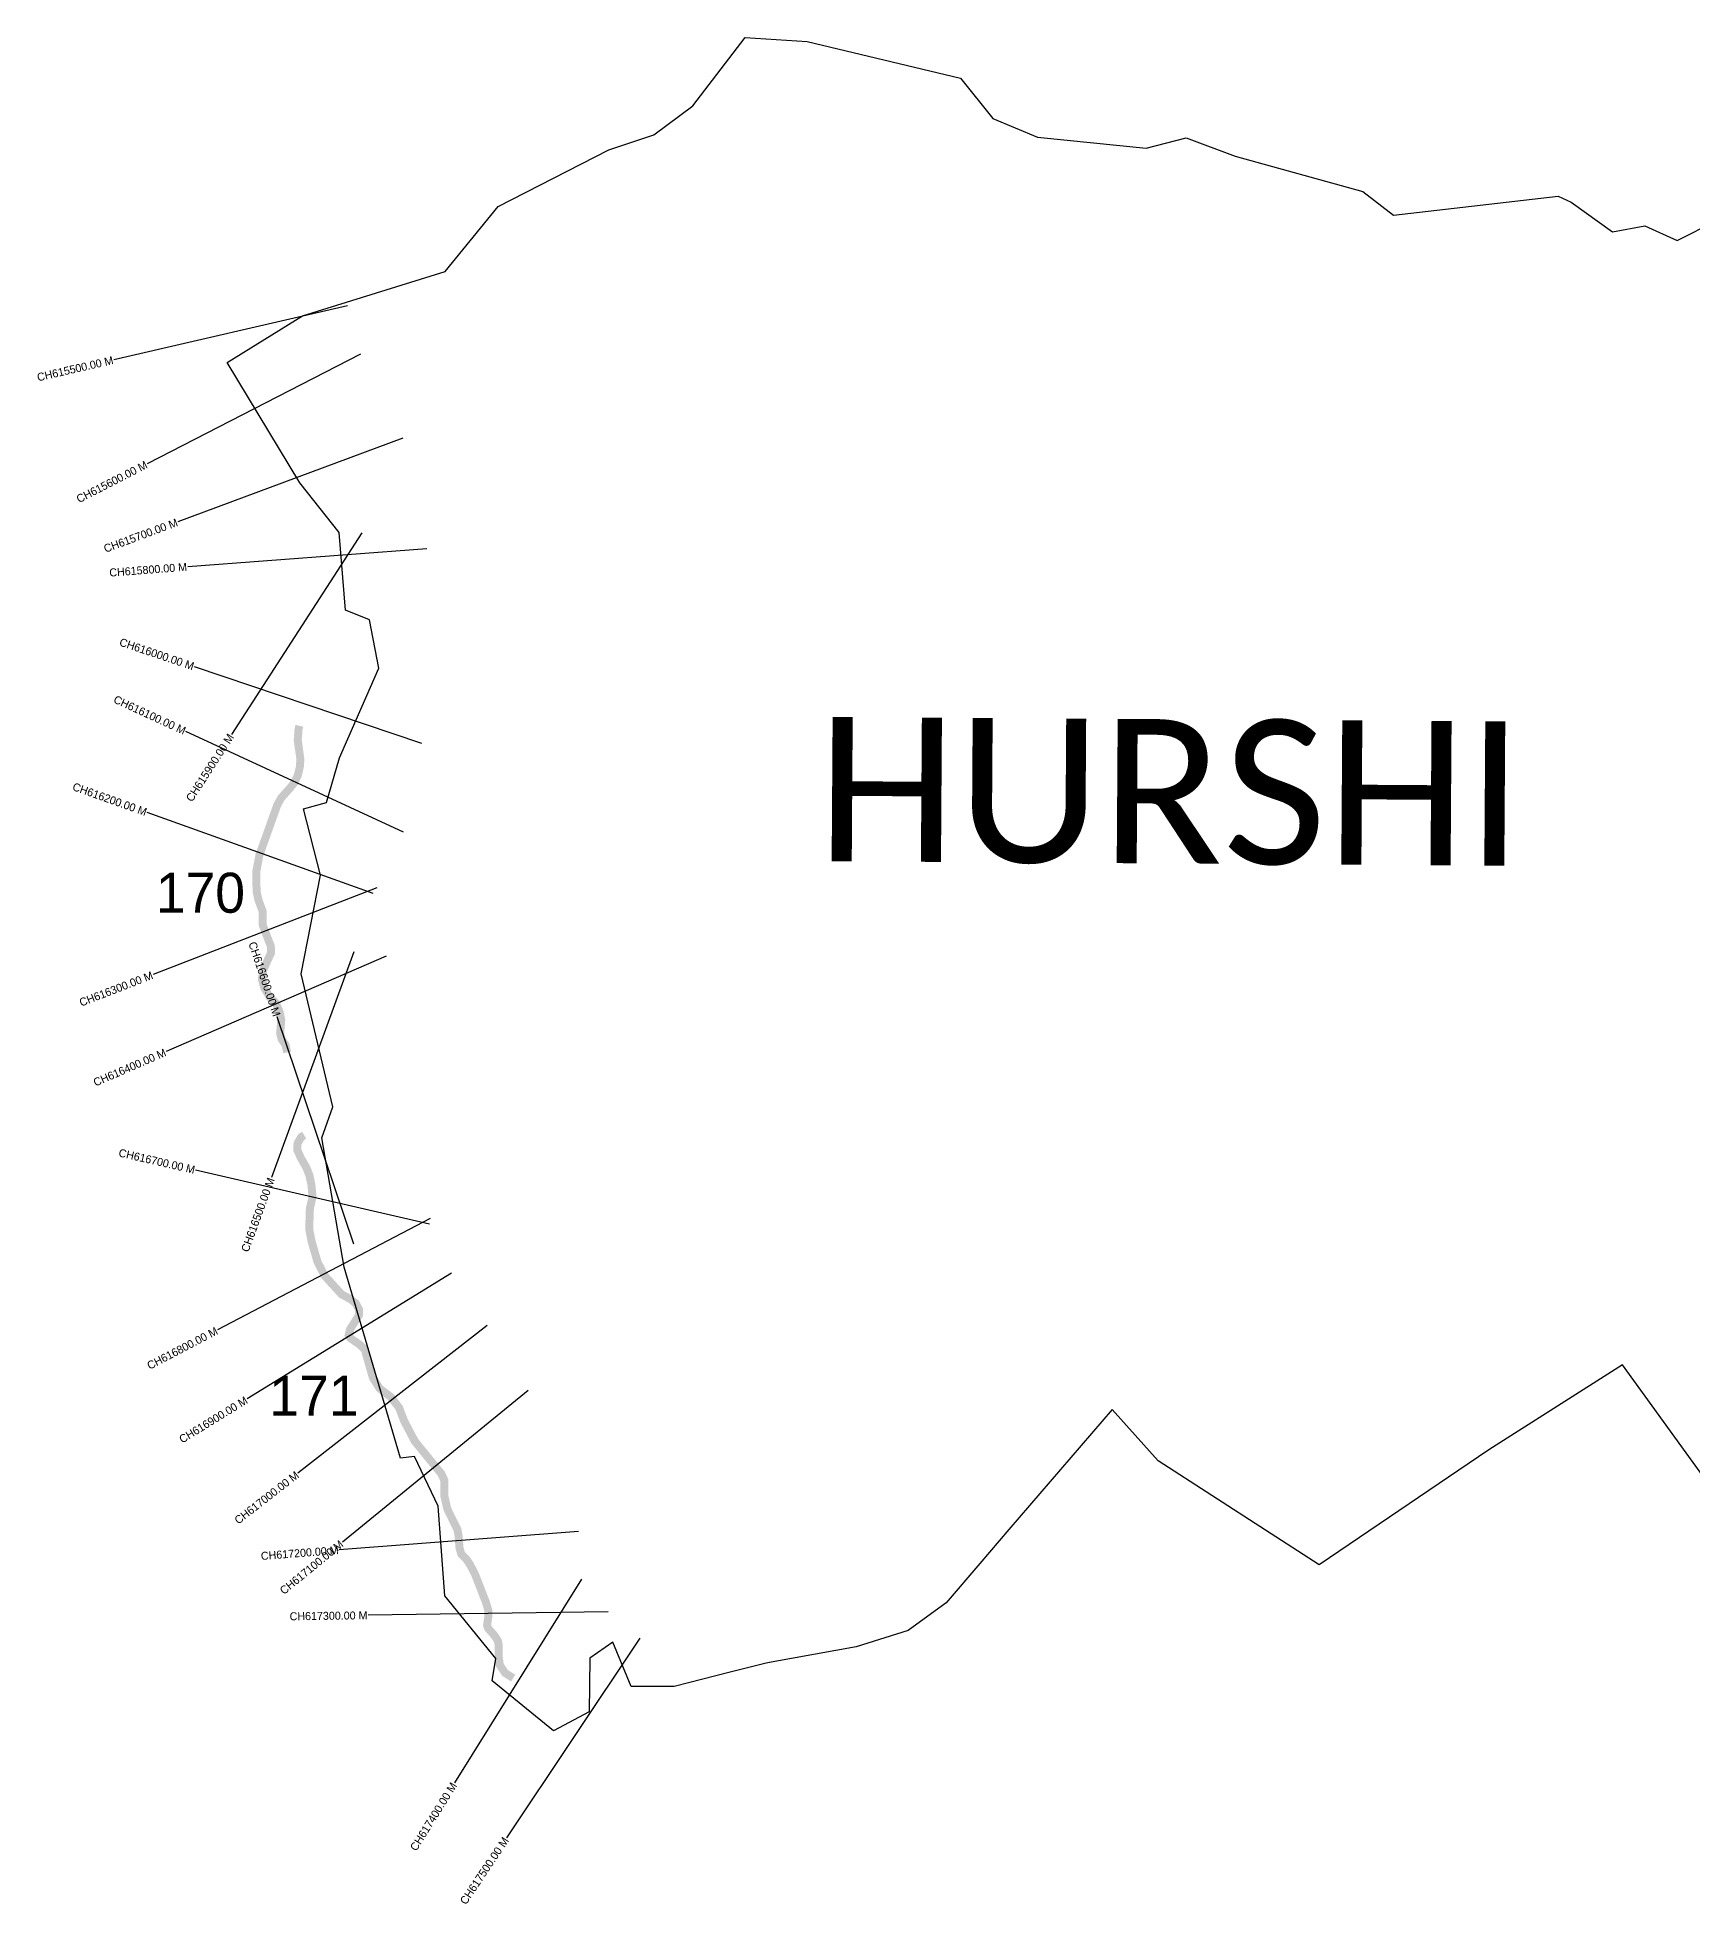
# Model space of a CAD drawing. Header units: metres. Extents: x 322726 to 326866, y 1820442 to 1822835.
# Drawn here: x 322726 to 324796, y 1820502 to 1822835 of the extents above; entities that cross this region are included whole.
import ezdxf
from ezdxf.enums import TextEntityAlignment as Align

# ---------------------------------------------------------------- set-up
doc = ezdxf.new("R2010")
doc.units = ezdxf.units.M
for name, color, linetype in [('CS', 134, 'Continuous'), ('CSMark', 6, 'Continuous'), ('UNPROTECTED', 10, 'Continuous'), ('VILLAGE NAME', 250, 'Continuous')]:
    doc.layers.add(name, color=color, linetype=linetype)

msp = doc.modelspace()

# ---------------------------------------------------------------- linework, layer by layer
at = {"color": 6}
for points in [[(322963.7, 1822428.4), (323057.9, 1822486.9), (323236.4, 1822542.1), (323302.5, 1822623.5), (323440.9, 1822694.1), (323497.4, 1822713.1), (323546, 1822749.2), (323611.6, 1822834.8), (323688.9, 1822829.4), (323880.6, 1822783.7), (323921, 1822733.2), (323977, 1822710), (324112.8, 1822696.3), (324162.9, 1822709.3), (324224.2, 1822686.3), (324383.8, 1822642.2), (324421.9, 1822612.6), (324628.2, 1822636.4), (324644.2, 1822628.7), (324695.8, 1822591.5), (324736.5, 1822599), (324776.9, 1822580.7), (324826.2, 1822605.7)], [(324825.1, 1821014.3), (324708.5, 1821175.4), (324541.2, 1821069.2), (324329.2, 1820925.4), (324127.9, 1821055.5), (324070.5, 1821119.8), (323941.3, 1820969.7), (323904.8, 1820927.2), (323862.6, 1820878.1), (323815.4, 1820843.6), (323750.1, 1820823.2), (323643.9, 1820803.9), (323637.8, 1820802.8), (323592.8, 1820791.3), (323522.5, 1820773.3), (323468.9, 1820773.3), (323445.8, 1820828.7), (323417.3, 1820809), (323416.3, 1820741.7), (323371.6, 1820718.2), (323295.2, 1820780.6), (323299.8, 1820808.4), (323236, 1820886.7), (323227.4, 1820999), (323198, 1821061), (323180.4, 1821058.7), (323110.1, 1821297.4), (323082.3, 1821459.4), (323095.7, 1821498.1), (323056.1, 1821664.2), (323080.3, 1821787.4), (323059.2, 1821870.5), (323088, 1821878.5), (323104.2, 1821934.1), (323153.2, 1822046.3), (323141.8, 1822106.7), (323111.9, 1822119), (323103.7, 1822215.7), (323054.6, 1822277.8), (322963.7, 1822428.4)]]:
    msp.add_lwpolyline(points, dxfattribs=at)
at = {"layer": 'CS'}
for p, q in [((323114.4, 1822499.2), (322822.1, 1822431.7)), ((323130.6, 1822438.9), (322863.8, 1822301.9)), ((323183.5, 1822333.6), (322902.2, 1822229.3)), ((323132, 1822215.5), (322969.1, 1821963.6)), ((323213.6, 1822195.6), (322914.5, 1822173.1)), ((323207.1, 1821952.2), (322922.9, 1822048.1)), ((323184.4, 1821841.2), (322912.1, 1821967)), ((323146.2, 1821764.8), (322863.7, 1821865.8)), ((323151, 1821771.7), (322871.2, 1821663.4)), ((323162.7, 1821686.4), (322887.4, 1821567)), ((323122, 1821691.6), (323019.3, 1821409.7)), ((323122, 1821326.4), (323026.3, 1821610.7)), ((323216.6, 1821351.4), (322924.2, 1821418.8)), ((323217.6, 1821358.3), (322951.8, 1821219.3)), ((323244.2, 1821290.2), (322988.7, 1821132.9)), ((323288.9, 1821224.5), (323052.3, 1821040.1)), ((323340.2, 1821143.5), (323107.8, 1820953.8)), ((323403.1, 1820967.2), (323104, 1820944.1)), ((323406.7, 1820907.6), (323248, 1820653)), ((323440.2, 1820866.6), (323140.2, 1820862.5)), ((323479.9, 1820833.7), (323313, 1820584.5))]:
    msp.add_line(p, q, dxfattribs=at)
at = {"layer": 'UNPROTECTED', "const_width": 10, "flags": 128}
for points in [[(323054, 1821974.3), (323053, 1821970), (323052, 1821956.5), (323053.4, 1821946.1), (323055.2, 1821933.4), (323054.9, 1821924), (323052.1, 1821912.4), (323048.1, 1821903.8), (323042.3, 1821896.4), (323031.4, 1821884.2), (323026.5, 1821875.5), (323022.1, 1821863.2), (323016, 1821846.2), (323012.6, 1821836.5), (323004.2, 1821813.2), (323000.2, 1821792.4), (323000.5, 1821767.2), (323003, 1821756.1), (323008, 1821742.7), (323008.1, 1821732.8), (323008.3, 1821724.9), (323011.5, 1821716.6), (323014.7, 1821708.1), (323018.3, 1821699), (323018.6, 1821690.4), (323014.8, 1821682.3), (323009.1, 1821669.7), (323007.2, 1821657.7), (323010.1, 1821646.9), (323016.8, 1821635.3), (323024.6, 1821627.8), (323029.1, 1821617.2), (323031.4, 1821606.5), (323030, 1821590), (323031.8, 1821582.6), (323036.8, 1821575.3), (323038.7, 1821566.1)], [(323060.1, 1821462.5), (323056.4, 1821460.3), (323051.7, 1821452.2), (323051.5, 1821444), (323055.6, 1821434.6), (323062.6, 1821422.4), (323066.6, 1821412.3), (323069.1, 1821400.7), (323070.5, 1821385.4), (323067.2, 1821371.1), (323066.3, 1821345.2), (323069.4, 1821329.5), (323076.8, 1821304), (323085.7, 1821286.8), (323106.8, 1821263.7), (323117.7, 1821257.8), (323124.5, 1821252.4), (323128.6, 1821244.8), (323128.4, 1821237.3), (323123.7, 1821229.8), (323117.5, 1821220.1), (323115.7, 1821212.7), (323118.4, 1821208.4), (323129.8, 1821200.6), (323136.2, 1821194.4), (323137.9, 1821187.4), (323145.8, 1821159.7), (323154.6, 1821145.7), (323168.1, 1821135.6), (323178.6, 1821122.1), (323185.2, 1821105), (323198.4, 1821080), (323211.1, 1821064.4), (323224.1, 1821048.5), (323231.5, 1821039.5), (323235.1, 1821031.7), (323235.2, 1821023.2), (323235.4, 1821011.1), (323239.1, 1820995.1), (323247, 1820979.1), (323251.6, 1820969.7), (323253, 1820962.6), (323254.2, 1820947), (323256.5, 1820938.9), (323262.9, 1820932.5), (323267.2, 1820926.2), (323273.3, 1820914.6), (323277.8, 1820903.2), (323282.5, 1820891), (323287.3, 1820878.7), (323290.2, 1820869.1), (323290.3, 1820861), (323288.7, 1820849.8), (323290.2, 1820845.9), (323296.9, 1820838.6), (323302.1, 1820831), (323303.3, 1820825), (323303.2, 1820811.6), (323304.6, 1820800.4), (323311.3, 1820790.3), (323321.4, 1820784)]]:
    msp.add_lwpolyline(points, dxfattribs=at)

# ---------------------------------------------------------------- texts
at = {"char_height": 50, "attachment_point": 1}
for s, insert in [('\\pxt1;170', (322874.5, 1821790.6)), ('\\pxt1;171', (323016.5, 1821162.1))]:
    msp.add_mtext_dynamic_manual_height_columns(s, width=70.183, gutter_width=1, heights=[0], dxfattribs=dict(at, insert=insert))
at = {"layer": 'CSMark'}
for s, rotation, p in [('CH615500.00 M', 13.0005, (322821.1, 1822431.5)), ('CH615600.00 M', 27.1824, (322862.9, 1822301.4)), ('CH615700.00 M', 20.3353, (322901.3, 1822229)), ('CH615800.00 M', 4.3193, (322913.5, 1822173)), ('CH616000.00 M', 341.3523, (322921.9, 1822048.4)), ('CH616100.00 M', 335.2111, (322911.2, 1821967.4)), ('CH615900.00 M', 57.1143, (322968.6, 1821962.8)), ('CH616200.00 M', 340.3348, (322862.8, 1821866.1)), ('CH616600.00 M', 288.5984, (323026, 1821611.6)), ('CH616300.00 M', 21.1614, (322870.3, 1821663)), ('CH616400.00 M', 23.4397, (322886.5, 1821566.6)), ('CH616700.00 M', 347.0013, (322923.3, 1821419.1)), ('CH616500.00 M', 69.9747, (323018.9, 1821408.8)), ('CH616800.00 M', 27.6052, (322950.9, 1821218.8)), ('CH616900.00 M', 31.6269, (322987.9, 1821132.4)), ('CH617000.00 M', 37.9241, (323051.5, 1821039.5)), ('CH617100.00 M', 39.2189, (323107, 1820953.2)), ('CH617200.00 M', 4.404, (323103, 1820944)), ('CH617300.00 M', 0.78, (323139.2, 1820862.5)), ('CH617400.00 M', 58.074, (323247.5, 1820652.2)), ('CH617500.00 M', 56.1896, (323312.4, 1820583.6))]:
    msp.add_text(s, height=10, rotation=rotation, dxfattribs=at).set_placement(p, align=Align.MIDDLE_RIGHT)
at = {"layer": 'VILLAGE NAME', "insert": (323701.6, 1821985.5), "char_height": 180.345, "attachment_point": 1, "rotation": 359.6139}
msp.add_mtext_dynamic_manual_height_columns('{\\fCalibri|b0|i0|c0|p34;HURSHI}', width=1779.605, gutter_width=901.7, heights=[0], dxfattribs=at)

doc.saveas('drawing.dxf')
